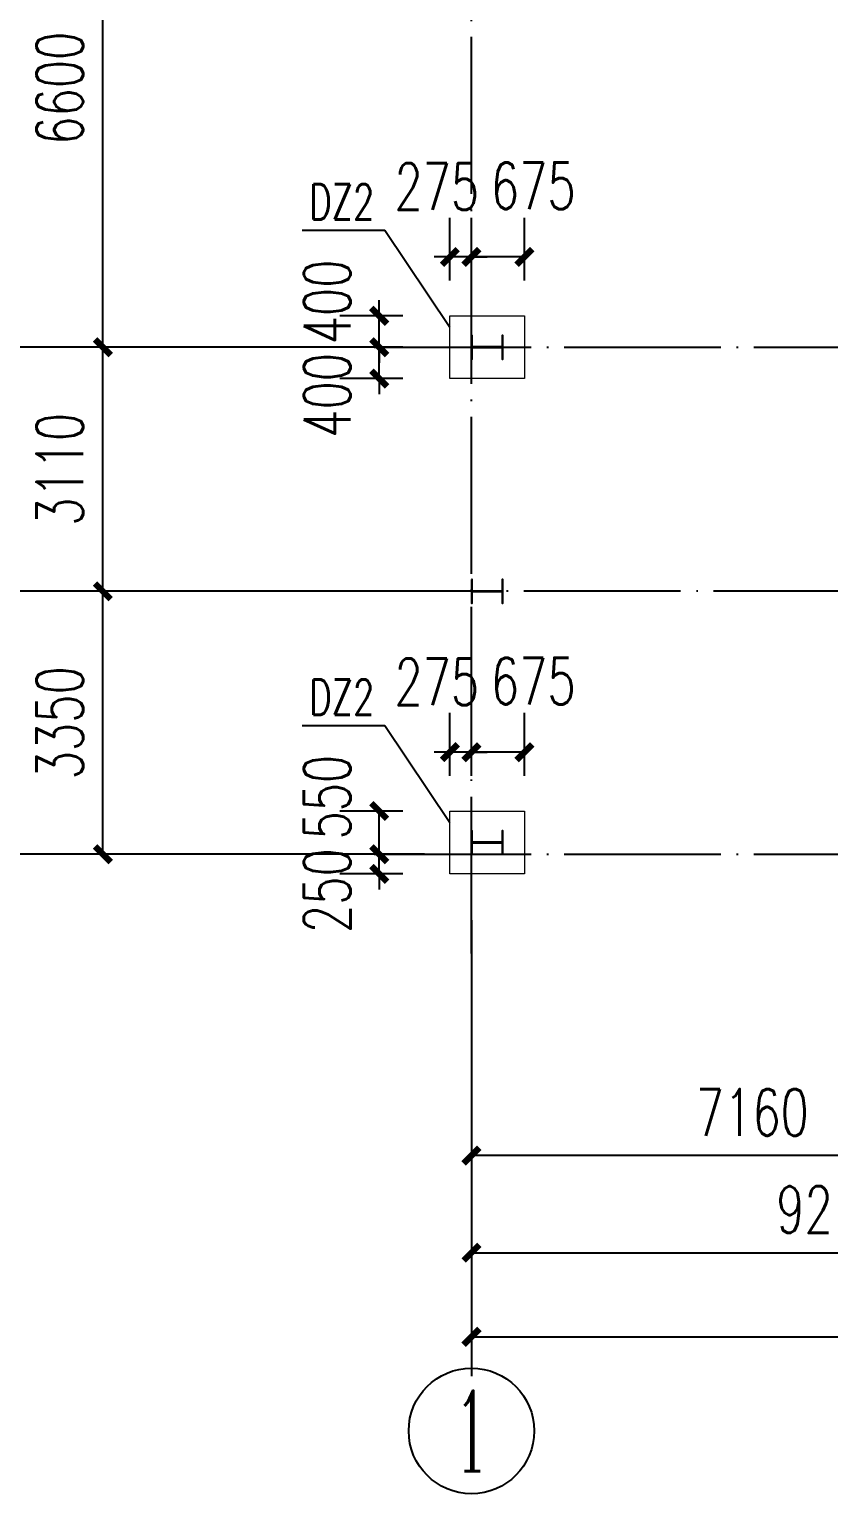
# Model space of a CAD drawing. Extents: x -89996 to 1006241, y -2176 to 440573.
# Drawn here: x 255594 to 265783, y 111935 to 130594 of the extents above; entities that cross this region are included whole.
import ezdxf
from ezdxf.enums import TextEntityAlignment as Align

# ---------------------------------------------------------------- set-up
doc = ezdxf.new("R2010")
doc.units = 0
doc.header["$LTSCALE"] = 1000
doc.header["$MEASUREMENT"] = 0
doc.linetypes.add('DOTE', pattern=[2.42, 2, -0.2, 0.02, -0.2])
for name, color, linetype in [('AXIS', 3, 'Continuous'), ('AXIS_TEXT', 7, 'Continuous'), ('DIM_LEAD', 3, 'Continuous'), ('DOTE', 1, 'DOTE'), ('GZ', 50, 'Continuous'), ('WALL', 9, 'Continuous'), ('YCX', 90, 'Continuous')]:
    doc.layers.add(name, color=color, linetype=linetype)
doc.layers.add('BASE_SING', color=7, linetype='Continuous', lineweight=0)
doc.styles.add('_TCH_AXIS', font='COMPLEX', dxfattribs={"bigfont": 'GBCBIG'})
doc.styles.add('_TCH_DIM_T3', font='SIMPLEX', dxfattribs={"width": 0.705882, "bigfont": 'GBCBIG'})
doc.styles.add('COMPLEX', font='COMPLEX')
doc.dimstyles.new('_TCH_ARCH&&200', dxfattribs={"dimtxt": 595, "dimasz": 200, "dimexe": 500, "dimexo": 600, "dimgap": 252.5, "dimtad": 1, "dimdec": 0, "dimzin": 0, "dimdsep": 46, "dimtxsty": '_TCH_DIM_T3', "dimblk": 'ARCHTICK', "dimcen": 0.09, "dimclrt": 7, "dimazin": 2, "dimtfac": 1, "dimtdec": 0, "dimtix": 1, "dimtmove": 2, "dimatfit": 3, "dimfxl": 0, "dimtolj": 1, "dimtzin": 0, "dimarcsym": 0})
doc.dimstyles.new('TCH-200-1', dxfattribs={"dimtxt": 595, "dimasz": 200, "dimexe": 500, "dimexo": 600, "dimgap": 252.5, "dimtad": 1, "dimdec": 0, "dimzin": 0, "dimdsep": 46, "dimtxsty": '_TCH_DIM_T3', "dimblk": 'ARCHTICK', "dimcen": 0.09, "dimclrd": 3, "dimclre": 3, "dimclrt": 7, "dimazin": 2, "dimtfac": 1, "dimtdec": 0, "dimtix": 1, "dimtmove": 2, "dimatfit": 3, "dimfxl": 0, "dimtolj": 1, "dimtzin": 0, "dimarcsym": 0})

# ---------------------------------------------------------------- blocks, each defined once
blk = doc.blocks.new('_AXISO')
blk.add_circle((0, 0), 0.5)
at = {"layer": 'AXIS_TEXT', "style": 'COMPLEX', "width": 1.041667}
blk.add_attdef('A', text='', height=0.56, dxfattribs=at).set_placement((-0.25, -0.28), (0.25, -0.28), align=Align.FIT)
blk = doc.blocks.new('_ArchTick')
at = {"color": 0, "linetype": 'ByBlock', "const_width": 0.4}
blk.add_lwpolyline([(-0.5, -0.5), (0.5, 0.5)], dxfattribs=at)
blk = doc.blocks.new('*D3005')
at = {"layer": 'AXIS', "color": 0, "lineweight": -2, "transparency": 16777216}
for p, q in [((1480, -627), (1480, -4337)), ((10690, -627), (10690, -4337)), ((1480, -3837), (10690, -3837))]:
    blk.add_line(p, q, dxfattribs=at)
at = {"layer": 'Defpoints', "color": 0, "transparency": 16777216}
for p in [(1480, -27), (10690, -27), (10690, -3837)]:
    blk.add_point(p, dxfattribs=at)
at = {"layer": 'AXIS', "color": 0, "lineweight": -2, "transparency": 16777216, "xscale": 200, "yscale": 200, "zscale": 200, "rotation": 180}
blk.add_blockref('_ArchTick', (1480, -3837), dxfattribs=at)
at = {"layer": 'AXIS', "color": 0, "lineweight": -2, "transparency": 16777216, "xscale": 200, "yscale": 200, "zscale": 200}
blk.add_blockref('_ArchTick', (10690, -3837), dxfattribs=at)
at = {"layer": 'AXIS', "color": 7, "transparency": 16777216, "insert": (6085, -3287), "char_height": 595, "attachment_point": 5, "style": '_TCH_DIM_T3'}
blk.add_mtext('\\A1;9210', dxfattribs=at)
blk = doc.blocks.new('*D3031')
at = {"layer": 'AXIS', "color": 0, "lineweight": -2, "transparency": 16777216}
for p, q in [((-360, 4590), (-3718, 4590)), ((-3218, 1240), (-3218, 4590)), ((-360, 1240), (-3718, 1240))]:
    blk.add_line(p, q, dxfattribs=at)
at = {"layer": 'Defpoints', "color": 0, "transparency": 16777216}
for p in [(-3218, 4590), (240, 4590), (240, 1240)]:
    blk.add_point(p, dxfattribs=at)
at = {"layer": 'AXIS', "color": 0, "lineweight": -2, "transparency": 16777216, "xscale": 200, "yscale": 200, "zscale": 200}
for p, rotation in [((-3218, 4590), 90), ((-3218, 1240), 270)]:
    blk.add_blockref('_ArchTick', p, dxfattribs=dict(at, rotation=rotation))
at = {"layer": 'AXIS', "color": 7, "transparency": 16777216, "insert": (-3768, 2915), "char_height": 595, "attachment_point": 5, "rotation": 90, "style": '_TCH_DIM_T3'}
blk.add_mtext('\\A1;3350', dxfattribs=at)
blk = doc.blocks.new('*D3032')
at = {"layer": 'AXIS', "color": 0, "lineweight": -2, "transparency": 16777216}
for p, q in [((-360, 7700), (-3718, 7700)), ((-3218, 4590), (-3218, 7700)), ((-360, 4590), (-3718, 4590))]:
    blk.add_line(p, q, dxfattribs=at)
at = {"layer": 'Defpoints', "color": 0, "transparency": 16777216}
for p in [(-3218, 7700), (240, 7700), (240, 4590)]:
    blk.add_point(p, dxfattribs=at)
at = {"layer": 'AXIS', "color": 0, "lineweight": -2, "transparency": 16777216, "xscale": 200, "yscale": 200, "zscale": 200}
for p, rotation in [((-3218, 7700), 90), ((-3218, 4590), 270)]:
    blk.add_blockref('_ArchTick', p, dxfattribs=dict(at, rotation=rotation))
at = {"layer": 'AXIS', "color": 7, "transparency": 16777216, "insert": (-3768, 6145), "char_height": 595, "attachment_point": 5, "rotation": 90, "style": '_TCH_DIM_T3'}
blk.add_mtext('\\A1;3110', dxfattribs=at)
blk = doc.blocks.new('*D3033')
at = {"layer": 'AXIS', "color": 0, "lineweight": -2, "transparency": 16777216}
for p, q in [((-360, 14300), (-3718, 14300)), ((-3218, 7700), (-3218, 14300)), ((-360, 7700), (-3718, 7700))]:
    blk.add_line(p, q, dxfattribs=at)
at = {"layer": 'Defpoints', "color": 0, "transparency": 16777216}
for p in [(-3218, 14300), (240, 14300), (240, 7700)]:
    blk.add_point(p, dxfattribs=at)
at = {"layer": 'AXIS', "color": 0, "lineweight": -2, "transparency": 16777216, "xscale": 200, "yscale": 200, "zscale": 200}
for p, rotation in [((-3218, 14300), 90), ((-3218, 7700), 270)]:
    blk.add_blockref('_ArchTick', p, dxfattribs=dict(at, rotation=rotation))
at = {"layer": 'AXIS', "color": 7, "transparency": 16777216, "insert": (-3768, 11000), "char_height": 595, "attachment_point": 5, "rotation": 90, "style": '_TCH_DIM_T3'}
blk.add_mtext('\\A1;6600', dxfattribs=at)
blk = doc.blocks.new('*D320')
at = {"layer": 'Defpoints', "color": 0, "transparency": 16777216}
for p in [(261230, 159693), (255313, 120083), (261230, 120083)]:
    blk.add_point(p, dxfattribs=at)
at = {"layer": 'WALL', "color": 3, "lineweight": -2, "transparency": 16777216}
for p, q in [((260630, 159693), (254813, 159693)), ((255313, 159693), (255313, 120083)), ((260630, 120083), (254813, 120083))]:
    blk.add_line(p, q, dxfattribs=at)
at = {"layer": 'WALL', "color": 3, "lineweight": -2, "transparency": 16777216, "xscale": 200, "yscale": 200, "zscale": 200}
for p, rotation in [((255313, 159693), 90), ((255313, 120083), 270)]:
    blk.add_blockref('_ArchTick', p, dxfattribs=dict(at, rotation=rotation))
at = {"layer": 'WALL', "color": 7, "transparency": 16777216, "insert": (254763, 139888), "char_height": 595, "attachment_point": 5, "rotation": 90, "style": '_TCH_DIM_T3'}
blk.add_mtext('\\A1;39610', dxfattribs=at)
blk = doc.blocks.new('*D321')
at = {"layer": 'Defpoints', "color": 0, "transparency": 16777216}
for p in [(261230, 119843), (349750, 119843), (349750, 113934)]:
    blk.add_point(p, dxfattribs=at)
at = {"layer": 'WALL', "color": 3, "lineweight": -2, "transparency": 16777216}
for p, q in [((261230, 119243), (261230, 113434)), ((349750, 119243), (349750, 113434)), ((261230, 113934), (349750, 113934))]:
    blk.add_line(p, q, dxfattribs=at)
at = {"layer": 'WALL', "color": 3, "lineweight": -2, "transparency": 16777216, "xscale": 200, "yscale": 200, "zscale": 200, "rotation": 180}
blk.add_blockref('_ArchTick', (261230, 113934), dxfattribs=at)
at = {"layer": 'WALL', "color": 3, "lineweight": -2, "transparency": 16777216, "xscale": 200, "yscale": 200, "zscale": 200}
blk.add_blockref('_ArchTick', (349750, 113934), dxfattribs=at)
at = {"layer": 'WALL', "color": 7, "transparency": 16777216, "insert": (305490, 114484), "char_height": 595, "attachment_point": 5, "style": '_TCH_DIM_T3'}
blk.add_mtext('\\A1;88520', dxfattribs=at)
blk = doc.blocks.new('*D1097')
at = {"layer": 'Defpoints', "color": 0, "transparency": 16777216}
for p in [(261230, 119083), (268390, 119083), (261230, 116243)]:
    blk.add_point(p, dxfattribs=at)
at = {"layer": 'WALL', "color": 3, "lineweight": -2, "transparency": 16777216}
for p, q in [((261230, 118483), (261230, 115743)), ((268390, 118483), (268390, 115743)), ((268390, 116243), (261230, 116243))]:
    blk.add_line(p, q, dxfattribs=at)
at = {"layer": 'WALL', "color": 3, "lineweight": -2, "transparency": 16777216, "xscale": 200, "yscale": 200, "zscale": 200, "rotation": 180}
blk.add_blockref('_ArchTick', (261230, 116243), dxfattribs=at)
at = {"layer": 'WALL', "color": 3, "lineweight": -2, "transparency": 16777216, "xscale": 200, "yscale": 200, "zscale": 200}
blk.add_blockref('_ArchTick', (268390, 116243), dxfattribs=at)
at = {"layer": 'WALL', "color": 7, "transparency": 16777216, "insert": (264810, 116793), "char_height": 595, "attachment_point": 5, "style": '_TCH_DIM_T3'}
blk.add_mtext('\\A1;7160', dxfattribs=at)
blk = doc.blocks.new('*D2130')
at = {"layer": 'Defpoints', "color": 0, "transparency": 16777216}
for p in [(261230, 127693), (261230, 126792), (261905, 126792)]:
    blk.add_point(p, dxfattribs=at)
at = {"layer": 'WALL', "color": 3, "lineweight": -2, "transparency": 16777216}
for p, q in [((261230, 127392), (261230, 128193)), ((261905, 127392), (261905, 128193)), ((261905, 127693), (261230, 127693))]:
    blk.add_line(p, q, dxfattribs=at)
at = {"layer": 'WALL', "color": 3, "lineweight": -2, "transparency": 16777216, "xscale": 200, "yscale": 200, "zscale": 200, "rotation": 180}
blk.add_blockref('_ArchTick', (261230, 127693), dxfattribs=at)
at = {"layer": 'WALL', "color": 3, "lineweight": -2, "transparency": 16777216, "xscale": 200, "yscale": 200, "zscale": 200}
blk.add_blockref('_ArchTick', (261905, 127693), dxfattribs=at)
at = {"layer": 'WALL', "color": 7, "transparency": 16777216, "insert": (262018, 128599), "char_height": 595, "attachment_point": 5, "style": '_TCH_DIM_T3'}
blk.add_mtext('\\A1;675', dxfattribs=at)
blk = doc.blocks.new('*D2131')
at = {"layer": 'Defpoints', "color": 0, "transparency": 16777216}
for p in [(260955, 127693), (260955, 126792), (261230, 126792)]:
    blk.add_point(p, dxfattribs=at)
at = {"layer": 'WALL', "color": 3, "lineweight": -2, "transparency": 16777216}
for p, q in [((260955, 127392), (260955, 128193)), ((261230, 127392), (261230, 128193)), ((260955, 127693), (260755, 127693)), ((261230, 127693), (260955, 127693)), ((261230, 127693), (261430, 127693))]:
    blk.add_line(p, q, dxfattribs=at)
at = {"layer": 'WALL', "color": 3, "lineweight": -2, "transparency": 16777216, "xscale": 200, "yscale": 200, "zscale": 200}
blk.add_blockref('_ArchTick', (260955, 127693), dxfattribs=at)
at = {"layer": 'WALL', "color": 3, "lineweight": -2, "transparency": 16777216, "xscale": 200, "yscale": 200, "zscale": 200, "rotation": 180}
blk.add_blockref('_ArchTick', (261230, 127693), dxfattribs=at)
at = {"layer": 'WALL', "color": 7, "transparency": 16777216, "insert": (260788, 128589), "char_height": 595, "attachment_point": 5, "style": '_TCH_DIM_T3'}
blk.add_mtext('\\A1;275', dxfattribs=at)
blk = doc.blocks.new('*D2132')
at = {"layer": 'Defpoints', "color": 0, "transparency": 16777216}
for p in [(260054, 126943), (260955, 126943), (260955, 126543)]:
    blk.add_point(p, dxfattribs=at)
at = {"layer": 'WALL', "color": 3, "lineweight": -2, "transparency": 16777216}
for p, q in [((260054, 126943), (260054, 127143)), ((260355, 126943), (259554, 126943)), ((260054, 126543), (260054, 126943)), ((260355, 126543), (259554, 126543)), ((260054, 126543), (260054, 126343))]:
    blk.add_line(p, q, dxfattribs=at)
at = {"layer": 'WALL', "color": 3, "lineweight": -2, "transparency": 16777216, "xscale": 200, "yscale": 200, "zscale": 200}
for p, rotation in [((260054, 126943), 270), ((260054, 126543), 90)]:
    blk.add_blockref('_ArchTick', p, dxfattribs=dict(at, rotation=rotation))
at = {"layer": 'WALL', "color": 7, "transparency": 16777216, "insert": (259391, 127120), "char_height": 595, "attachment_point": 5, "rotation": 90, "style": '_TCH_DIM_T3'}
blk.add_mtext('\\A1;400', dxfattribs=at)
blk = doc.blocks.new('*D2133')
at = {"layer": 'Defpoints', "color": 0, "transparency": 16777216}
for p in [(260054, 126543), (260955, 126543), (260955, 126143)]:
    blk.add_point(p, dxfattribs=at)
at = {"layer": 'WALL', "color": 3, "lineweight": -2, "transparency": 16777216}
for p, q in [((260054, 126543), (260054, 126743)), ((260355, 126543), (259554, 126543)), ((260054, 126143), (260054, 126543)), ((260355, 126143), (259554, 126143)), ((260054, 126143), (260054, 125943))]:
    blk.add_line(p, q, dxfattribs=at)
at = {"layer": 'WALL', "color": 3, "lineweight": -2, "transparency": 16777216, "xscale": 200, "yscale": 200, "zscale": 200}
for p, rotation in [((260054, 126543), 270), ((260054, 126143), 90)]:
    blk.add_blockref('_ArchTick', p, dxfattribs=dict(at, rotation=rotation))
at = {"layer": 'WALL', "color": 7, "transparency": 16777216, "insert": (259391, 125929), "char_height": 595, "attachment_point": 5, "rotation": 90, "style": '_TCH_DIM_T3'}
blk.add_mtext('\\A1;400', dxfattribs=at)
blk = doc.blocks.new('*D2138')
at = {"layer": 'Defpoints', "color": 0, "transparency": 16777216}
for p in [(261230, 121383), (261230, 120482), (261905, 120482)]:
    blk.add_point(p, dxfattribs=at)
at = {"layer": 'WALL', "color": 3, "lineweight": -2, "transparency": 16777216}
for p, q in [((261230, 121082), (261230, 121883)), ((261905, 121082), (261905, 121883)), ((261905, 121383), (261230, 121383))]:
    blk.add_line(p, q, dxfattribs=at)
at = {"layer": 'WALL', "color": 3, "lineweight": -2, "transparency": 16777216, "xscale": 200, "yscale": 200, "zscale": 200, "rotation": 180}
blk.add_blockref('_ArchTick', (261230, 121383), dxfattribs=at)
at = {"layer": 'WALL', "color": 3, "lineweight": -2, "transparency": 16777216, "xscale": 200, "yscale": 200, "zscale": 200}
blk.add_blockref('_ArchTick', (261905, 121383), dxfattribs=at)
at = {"layer": 'WALL', "color": 7, "transparency": 16777216, "insert": (262018, 122289), "char_height": 595, "attachment_point": 5, "style": '_TCH_DIM_T3'}
blk.add_mtext('\\A1;675', dxfattribs=at)
blk = doc.blocks.new('*D2139')
at = {"layer": 'Defpoints', "color": 0, "transparency": 16777216}
for p in [(260955, 121383), (260955, 120482), (261230, 120482)]:
    blk.add_point(p, dxfattribs=at)
at = {"layer": 'WALL', "color": 3, "lineweight": -2, "transparency": 16777216}
for p, q in [((260955, 121082), (260955, 121883)), ((261230, 121082), (261230, 121883)), ((260955, 121383), (260755, 121383)), ((261230, 121383), (260955, 121383)), ((261230, 121383), (261430, 121383))]:
    blk.add_line(p, q, dxfattribs=at)
at = {"layer": 'WALL', "color": 3, "lineweight": -2, "transparency": 16777216, "xscale": 200, "yscale": 200, "zscale": 200}
blk.add_blockref('_ArchTick', (260955, 121383), dxfattribs=at)
at = {"layer": 'WALL', "color": 3, "lineweight": -2, "transparency": 16777216, "xscale": 200, "yscale": 200, "zscale": 200, "rotation": 180}
blk.add_blockref('_ArchTick', (261230, 121383), dxfattribs=at)
at = {"layer": 'WALL', "color": 7, "transparency": 16777216, "insert": (260788, 122279), "char_height": 595, "attachment_point": 5, "style": '_TCH_DIM_T3'}
blk.add_mtext('\\A1;275', dxfattribs=at)
blk = doc.blocks.new('*D2140')
at = {"layer": 'Defpoints', "color": 0, "transparency": 16777216}
for p in [(260054, 120633), (260955, 120633), (260955, 120083)]:
    blk.add_point(p, dxfattribs=at)
at = {"layer": 'WALL', "color": 3, "lineweight": -2, "transparency": 16777216}
for p, q in [((260355, 120633), (259554, 120633)), ((260054, 120083), (260054, 120633)), ((260355, 120083), (259554, 120083))]:
    blk.add_line(p, q, dxfattribs=at)
at = {"layer": 'WALL', "color": 3, "lineweight": -2, "transparency": 16777216, "xscale": 200, "yscale": 200, "zscale": 200}
for p, rotation in [((260054, 120633), 90), ((260054, 120083), 270)]:
    blk.add_blockref('_ArchTick', p, dxfattribs=dict(at, rotation=rotation))
at = {"layer": 'WALL', "color": 7, "transparency": 16777216, "insert": (259391, 120810), "char_height": 595, "attachment_point": 5, "rotation": 90, "style": '_TCH_DIM_T3'}
blk.add_mtext('\\A1;550', dxfattribs=at)
blk = doc.blocks.new('*D2141')
at = {"layer": 'Defpoints', "color": 0, "transparency": 16777216}
for p in [(260054, 120083), (260955, 120083), (260955, 119833)]:
    blk.add_point(p, dxfattribs=at)
at = {"layer": 'WALL', "color": 3, "lineweight": -2, "transparency": 16777216}
for p, q in [((260054, 120083), (260054, 120283)), ((260355, 120083), (259554, 120083)), ((260054, 119833), (260054, 120083)), ((260355, 119833), (259554, 119833)), ((260054, 119833), (260054, 119633))]:
    blk.add_line(p, q, dxfattribs=at)
at = {"layer": 'WALL', "color": 3, "lineweight": -2, "transparency": 16777216, "xscale": 200, "yscale": 200, "zscale": 200}
for p, rotation in [((260054, 120083), 270), ((260054, 119833), 90)]:
    blk.add_blockref('_ArchTick', p, dxfattribs=dict(at, rotation=rotation))
at = {"layer": 'WALL', "color": 7, "transparency": 16777216, "insert": (259391, 119619), "char_height": 595, "attachment_point": 5, "rotation": 90, "style": '_TCH_DIM_T3'}
blk.add_mtext('\\A1;250', dxfattribs=at)
blk = doc.blocks.new('A$C3A647AB8')
at = {"layer": 'AXIS'}
for p, q in [((240, 7700), (-5757.4, 7700)), ((240, 4590), (-5757.4, 4590)), ((240, 1240), (-5757.4, 1240)), ((1480, -26.8), (1480, -5307.8))]:
    blk.add_line(p, q, dxfattribs=at)
at = {"layer": 'DOTE'}
for p, q in [((1480, -26.8), (1480, 41826.8)), ((240, 7700), (91240, 7700)), ((8986.5, 4590), (240, 4590)), ((240, 1240), (91240, 1240))]:
    blk.add_line(p, q, dxfattribs=at)
at = {"layer": 'GZ'}
for points in [[(1480, 7850), (1480, 7550), (1490, 7550), (1490, 7693.2), (1495, 7697), (1865.3, 7697), (1870, 7693.2), (1870, 7550), (1880, 7550), (1880, 7850), (1870, 7850), (1870, 7707), (1865.5, 7703), (1495, 7703), (1490, 7707), (1490, 7850), (1480, 7850)], [(1480, 4740), (1480, 4440), (1490, 4440), (1490, 4583.2), (1495, 4587), (1865.3, 4587), (1870, 4583.2), (1870, 4440), (1880, 4440), (1880, 4740), (1870, 4740), (1870, 4597), (1865.5, 4593), (1495, 4593), (1490, 4597), (1490, 4740), (1480, 4740)], [(1480, 1540), (1480, 1240), (1490, 1240), (1490, 1383.2), (1495, 1387), (1865.3, 1387), (1870, 1383.2), (1870, 1240), (1880, 1240), (1880, 1540), (1870, 1540), (1870, 1397), (1865.5, 1393), (1495, 1393), (1490, 1397), (1490, 1540), (1480, 1540)]]:
    blk.add_lwpolyline(points, close=True, dxfattribs=at)
at = {"layer": 'AXIS'}
ref = blk.add_blockref('_AXISO', (1480, -6107.8), dxfattribs=dict(at, xscale=1600, yscale=1600, zscale=1600))
ref.add_attrib('A', '1', dxfattribs={"layer": 'AXIS_TEXT', "height": 1029.4, "style": '_TCH_AXIS'}).set_placement((1259.4, -6622.5), (1700.6, -6622.5), align=Align.FIT)
for p1, p2, distance, picture, middle in [((240, 7700), (240, 14300), 3458.2, '*D3033', (-3768.2, 11000)), ((240, 4590), (240, 7700), 3458.2, '*D3032', (-3768.2, 6145)), ((240, 1240), (240, 4590), 3458.2, '*D3031', (-3768.2, 2915)), ((1480, -26.8), (10690.2, -26.8), -3809.8, '*D3005', (6085.1, -3286.6))]:
    dim = blk.add_aligned_dim(p1=p1, p2=p2, distance=distance, dimstyle='_TCH_ARCH&&200', dxfattribs=at)
    dim.commit()
    dim.dimension.update_dxf_attribs({"geometry": picture, "text_midpoint": middle})

msp = doc.modelspace()

# ---------------------------------------------------------------- linework, layer by layer
at = {"layer": 'BASE_SING'}
for points in [[(261904.77, 126942.68), (261904.77, 126142.68), (260955.03, 126142.68), (260955.03, 126942.68)], [(261904.77, 120632.68), (261904.77, 119832.68), (260955.03, 119832.68), (260955.03, 120632.68)]]:
    msp.add_lwpolyline(points, close=True, dxfattribs=at)
at = {"layer": 'DIM_LEAD'}
for p, q in [((260125.59, 128030.01), (259070.6, 128030.01)), ((260955.03, 126792.17), (260125.59, 128030.01)), ((260125.59, 121720.01), (259070.6, 121720.01)), ((260955.03, 120482.17), (260125.59, 121720.01))]:
    msp.add_line(p, q, dxfattribs=at)

# ---------------------------------------------------------------- block references
at = {"layer": 'WALL'}
msp.add_blockref('A$C3A647AB8', (259749.65, 118842.68), dxfattribs=at)

# ---------------------------------------------------------------- texts
at = {"layer": 'YCX', "color": 6, "style": '_TCH_DIM_T3', "width": 0.705882}
for p in [(259161.53, 128169.99), (259161.53, 121859.99)]:
    msp.add_text('DZ2', height=450, dxfattribs=at).set_placement(p)

# ---------------------------------------------------------------- dimensions: what is measured, and where the dimension line sits
at = {"layer": 'WALL'}
for base, p1, p2, angle, picture, middle in [((255313.33, 120082.68), (261229.64, 159692.68), (261229.64, 120082.68), 90, '*D320', (254763.33, 139887.68)), ((261229.64, 116243.17), (268389.64, 119082.68), (261229.64, 119082.68), 180, '*D1097', (264809.64, 116793.17))]:
    dim = msp.add_linear_dim(base=base, p1=p1, p2=p2, angle=angle, dimstyle='TCH-200-1', dxfattribs=at)
    dim.commit()
    dim.dimension.update_dxf_attribs({"geometry": picture, "text_midpoint": middle})
for base, p1, p2, angle, picture, middle in [((260955.03, 127692.85), (261229.64, 126792.24), (260955.03, 126792.17), 180, '*D2131', (260787.92, 128589.35)), ((261229.64, 127692.85), (261904.77, 126792.17), (261229.64, 126792.24), 180, '*D2130', (262017.77, 128599.13)), ((260054.46, 126942.68), (260955.03, 126542.68), (260955.03, 126942.68), 270, '*D2132', (259390.54, 127120.19)), ((260054.46, 126542.68), (260955.03, 126142.68), (260955.03, 126542.68), 270, '*D2133', (259390.54, 125929.09)), ((260955.03, 121382.85), (261229.64, 120482.24), (260955.03, 120482.17), 180, '*D2139', (260787.92, 122279.35)), ((261229.64, 121382.85), (261904.77, 120482.17), (261229.64, 120482.24), 180, '*D2138', (262017.77, 122289.13)), ((260054.46, 120632.68), (260955.03, 120082.68), (260955.03, 120632.68), 270, '*D2140', (259390.54, 120810.19)), ((260054.46, 120082.68), (260955.03, 119832.68), (260955.03, 120082.68), 270, '*D2141', (259390.54, 119619.09))]:
    dim = msp.add_linear_dim(base=base, p1=p1, p2=p2, angle=angle, dimstyle='TCH-200-1', dxfattribs=at)
    dim.commit()
    dim.dimension.update_dxf_attribs({"geometry": picture, "text_midpoint": middle, "dimtype": 128})
dim = msp.add_linear_dim(base=(349749.64, 113934.14), p1=(261229.64, 119842.68), p2=(349749.64, 119842.68), dimstyle='TCH-200-1', dxfattribs=at)
dim.commit()
dim.dimension.update_dxf_attribs({"geometry": '*D321', "text_midpoint": (305489.64, 114484.14)})

doc.saveas('drawing.dxf')
